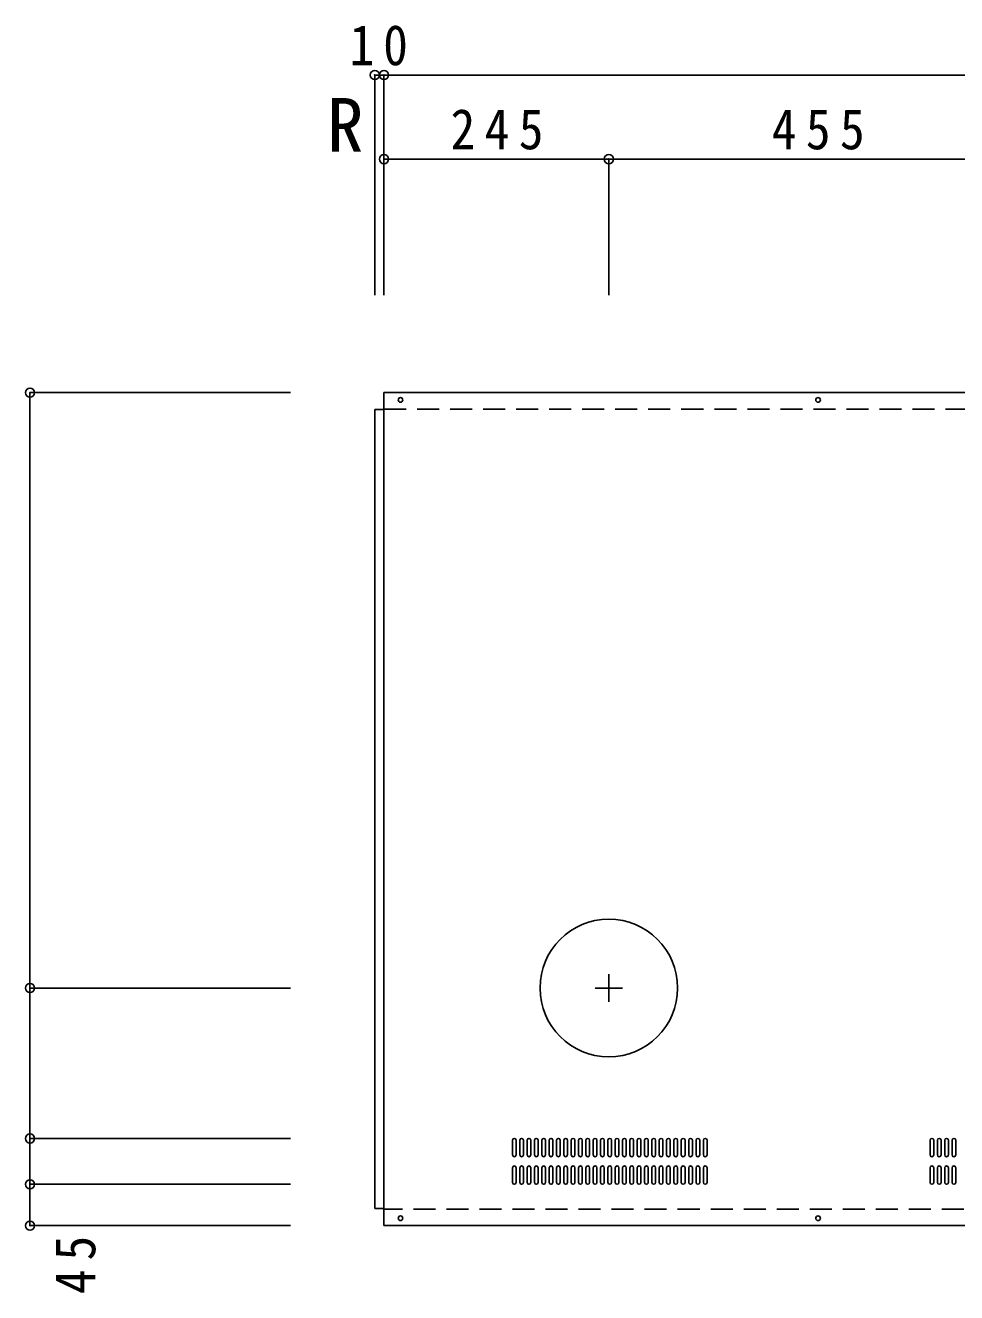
# Model space of a CAD drawing. Units: millimetres at full size, sheet at 1:20. Extents: x -3527 to 4553, y -2654 to 2966.
# Drawn here: x 433 to 1448, y -56 to 1326 of the extents above; entities that cross this region are included whole.
import ezdxf
from ezdxf.enums import TextEntityAlignment as Align

# ---------------------------------------------------------------- set-up
doc = ezdxf.new("R2010")
doc.units = ezdxf.units.MM
doc.header["$LTSCALE"] = 20
doc.header["$PDMODE"] = 32
doc.header["$PDSIZE"] = 10
doc.linetypes.add('CHAIN1', pattern=[8, 5, -1, 1, -1])
doc.linetypes.add('DASHED1', pattern=[1.8, 1.2, -0.6])
doc.layers.add('0-0', color=4, linetype='Continuous')
doc.styles.add('ＭＳ ゴシック', font='')
doc.styles.get('ＭＳ ゴシック').set_extended_font_data('MS Gothic')

msp = doc.modelspace()

# ---------------------------------------------------------------- linework, layer by layer
at = {"layer": '0-0'}
for p, q in [((814.2, 1271.36), (824.2, 1271.36)), ((814.2, 1271.36), (814.2, 1031.25)), ((824.2, 1271.36), (824.2, 1031.25)), ((824.2, 1271.36), (2644.2, 1271.36)), ((824.2, 1179.72), (824.2, 1031.25)), ((824.2, 1179.72), (824.2, 1031.25)), ((824.2, 1179.72), (1069.2, 1179.72)), ((824.2, 1179.72), (824.2, 1031.25)), ((1069.2, 1179.72), (1069.2, 1031.25)), ((438.41, 925.2), (722.42, 925.2)), ((438.41, 925.2), (438.41, 276.2)), ((438.41, 925.2), (722.42, 925.2)), ((438.41, 276.2), (722.42, 276.2)), ((438.41, 62.2), (438.41, 112.2)), ((438.41, 112.2), (722.42, 112.2)), ((438.41, 112.2), (722.42, 112.2)), ((964.2, 110.2), (964.2, 94.2)), ((968.2, 110.2), (968.2, 94.2)), ((972.2, 110.2), (972.2, 94.2)), ((976.2, 110.2), (976.2, 94.2)), ((980.2, 110.2), (980.2, 94.2)), ((984.2, 110.2), (984.2, 94.2)), ((988.2, 110.2), (988.2, 94.2)), ((992.2, 110.2), (992.2, 94.2)), ((996.2, 110.2), (996.2, 94.2)), ((1000.2, 110.2), (1000.2, 94.2)), ((1004.2, 110.2), (1004.2, 94.2)), ((1008.2, 110.2), (1008.2, 94.2)), ((1012.2, 110.2), (1012.2, 94.2)), ((1016.2, 110.2), (1016.2, 94.2)), ((1020.2, 110.2), (1020.2, 94.2)), ((1024.2, 110.2), (1024.2, 94.2)), ((1028.2, 110.2), (1028.2, 94.2)), ((1032.2, 110.2), (1032.2, 94.2)), ((1036.2, 110.2), (1036.2, 94.2)), ((1040.2, 110.2), (1040.2, 94.2)), ((1044.2, 110.2), (1044.2, 94.2)), ((1048.2, 110.2), (1048.2, 94.2)), ((1052.2, 110.2), (1052.2, 94.2)), ((1056.2, 110.2), (1056.2, 94.2)), ((1060.2, 110.2), (1060.2, 94.2)), ((1064.2, 110.2), (1064.2, 94.2)), ((1068.2, 110.2), (1068.2, 94.2)), ((1072.2, 110.2), (1072.2, 94.2)), ((1076.2, 110.2), (1076.2, 94.2)), ((1080.2, 110.2), (1080.2, 94.2)), ((1084.2, 110.2), (1084.2, 94.2)), ((1088.2, 110.2), (1088.2, 94.2)), ((1092.2, 110.2), (1092.2, 94.2)), ((1096.2, 110.2), (1096.2, 94.2)), ((1100.2, 110.2), (1100.2, 94.2)), ((1104.2, 110.2), (1104.2, 94.2)), ((1108.2, 110.2), (1108.2, 94.2)), ((1112.2, 110.2), (1112.2, 94.2)), ((1116.2, 110.2), (1116.2, 94.2)), ((1120.2, 110.2), (1120.2, 94.2)), ((1124.2, 110.2), (1124.2, 94.2)), ((1128.2, 110.2), (1128.2, 94.2)), ((1132.2, 110.2), (1132.2, 94.2)), ((1136.2, 110.2), (1136.2, 94.2)), ((1140.2, 110.2), (1140.2, 94.2)), ((1144.2, 110.2), (1144.2, 94.2)), ((1148.2, 110.2), (1148.2, 94.2)), ((1152.2, 110.2), (1152.2, 94.2)), ((1156.2, 110.2), (1156.2, 94.2)), ((1160.2, 110.2), (1160.2, 94.2)), ((1164.2, 110.2), (1164.2, 94.2)), ((1168.2, 110.2), (1168.2, 94.2)), ((1172.2, 110.2), (1172.2, 94.2)), ((1176.2, 110.2), (1176.2, 94.2)), ((1419.2, 110.2), (1419.2, 94.2)), ((1423.2, 110.2), (1423.2, 94.2)), ((1427.2, 110.2), (1427.2, 94.2)), ((1431.2, 110.2), (1431.2, 94.2)), ((1435.2, 110.2), (1435.2, 94.2)), ((1439.2, 110.2), (1439.2, 94.2)), ((1443.2, 110.2), (1443.2, 94.2)), ((1447.2, 110.2), (1447.2, 94.2)), ((964.2, 80.2), (964.2, 64.2)), ((968.2, 80.2), (968.2, 64.2)), ((972.2, 80.2), (972.2, 64.2)), ((976.2, 80.2), (976.2, 64.2)), ((980.2, 80.2), (980.2, 64.2)), ((984.2, 80.2), (984.2, 64.2)), ((988.2, 80.2), (988.2, 64.2)), ((992.2, 80.2), (992.2, 64.2)), ((996.2, 80.2), (996.2, 64.2)), ((1000.2, 80.2), (1000.2, 64.2)), ((1004.2, 80.2), (1004.2, 64.2)), ((1008.2, 80.2), (1008.2, 64.2)), ((1012.2, 80.2), (1012.2, 64.2)), ((1016.2, 80.2), (1016.2, 64.2)), ((1020.2, 80.2), (1020.2, 64.2)), ((1024.2, 80.2), (1024.2, 64.2)), ((1028.2, 80.2), (1028.2, 64.2)), ((1032.2, 80.2), (1032.2, 64.2)), ((1036.2, 80.2), (1036.2, 64.2)), ((1040.2, 80.2), (1040.2, 64.2)), ((1044.2, 80.2), (1044.2, 64.2)), ((1048.2, 80.2), (1048.2, 64.2)), ((1052.2, 80.2), (1052.2, 64.2)), ((1056.2, 80.2), (1056.2, 64.2)), ((1060.2, 80.2), (1060.2, 64.2)), ((1064.2, 80.2), (1064.2, 64.2)), ((1068.2, 80.2), (1068.2, 64.2)), ((1072.2, 80.2), (1072.2, 64.2)), ((1076.2, 80.2), (1076.2, 64.2)), ((1080.2, 80.2), (1080.2, 64.2)), ((1084.2, 80.2), (1084.2, 64.2)), ((1088.2, 80.2), (1088.2, 64.2)), ((1092.2, 80.2), (1092.2, 64.2)), ((1096.2, 80.2), (1096.2, 64.2)), ((1100.2, 80.2), (1100.2, 64.2)), ((1104.2, 80.2), (1104.2, 64.2)), ((1108.2, 80.2), (1108.2, 64.2)), ((1112.2, 80.2), (1112.2, 64.2)), ((1116.2, 80.2), (1116.2, 64.2)), ((1120.2, 80.2), (1120.2, 64.2)), ((1124.2, 80.2), (1124.2, 64.2)), ((1128.2, 80.2), (1128.2, 64.2)), ((1132.2, 80.2), (1132.2, 64.2)), ((1136.2, 80.2), (1136.2, 64.2)), ((1140.2, 80.2), (1140.2, 64.2)), ((1144.2, 80.2), (1144.2, 64.2)), ((1148.2, 80.2), (1148.2, 64.2)), ((1152.2, 80.2), (1152.2, 64.2)), ((1156.2, 80.2), (1156.2, 64.2)), ((1160.2, 80.2), (1160.2, 64.2)), ((1164.2, 80.2), (1164.2, 64.2)), ((1168.2, 80.2), (1168.2, 64.2)), ((1172.2, 80.2), (1172.2, 64.2)), ((1176.2, 80.2), (1176.2, 64.2)), ((1419.2, 80.2), (1419.2, 64.2)), ((1423.2, 80.2), (1423.2, 64.2)), ((1427.2, 80.2), (1427.2, 64.2)), ((1431.2, 80.2), (1431.2, 64.2)), ((1435.2, 80.2), (1435.2, 64.2)), ((1439.2, 80.2), (1439.2, 64.2)), ((1443.2, 80.2), (1443.2, 64.2)), ((1447.2, 80.2), (1447.2, 64.2)), ((438.41, 17.2), (438.41, 62.2)), ((438.41, 62.2), (722.42, 62.2)), ((438.41, 17.2), (722.42, 17.2))]:
    msp.add_line(p, q, dxfattribs=at)
at = {"layer": '0-0', "color": 7}
for p, q in [((824.2, 925.2), (824.2, 17.2)), ((2644.2, 925.2), (824.2, 925.2)), ((814.2, 906.7), (824.2, 906.7)), ((814.2, 906.7), (814.2, 35.7)), ((824.2, 35.7), (814.2, 35.7)), ((2644.2, 17.2), (824.2, 17.2))]:
    msp.add_line(p, q, dxfattribs=at)
at = {"layer": '0-0', "color": 7, "linetype": 'DASHED1'}
for p, q in [((824.2, 907.2), (2644.2, 907.2)), ((2644.2, 35.2), (824.2, 35.2))]:
    msp.add_line(p, q, dxfattribs=at)
at = {"layer": '0-0', "linetype": 'CHAIN1'}
for p, q in [((1069.2, 291.2), (1069.2, 261.2)), ((1054.2, 276.2), (1084.2, 276.2))]:
    msp.add_line(p, q, dxfattribs=at)
at = {"layer": '0-0'}
for points in [[(1069.2, 1179.72), (1524.2, 1179.72), (1524.2, 1031.25)], [(438.41, 276.2), (438.41, 112.2), (722.42, 112.2)]]:
    msp.add_lwpolyline(points, dxfattribs=at)
for centre, radius in [((842.2, 917.2), 2.5), ((1297.2, 917.2), 2.5), ((1069.2, 276.2), 75), ((842.2, 25.2), 2.5), ((1297.2, 25.2), 2.5)]:
    msp.add_circle(centre, radius, dxfattribs=at)
for centre, start, end in [((966.2, 110.2), 0, 180), ((974.2, 110.2), 0, 180), ((982.2, 110.2), 0, 180), ((990.2, 110.2), 0, 180), ((998.2, 110.2), 0, 180), ((1006.2, 110.2), 0, 180), ((1014.2, 110.2), 0, 180), ((1022.2, 110.2), 0, 180), ((1030.2, 110.2), 0, 180), ((1038.2, 110.2), 0, 180), ((1046.2, 110.2), 0, 180), ((1054.2, 110.2), 0, 180), ((1062.2, 110.2), 0, 180), ((1070.2, 110.2), 0, 180), ((1078.2, 110.2), 0, 180), ((1086.2, 110.2), 0, 180), ((1094.2, 110.2), 0, 180), ((1102.2, 110.2), 0, 180), ((1110.2, 110.2), 0, 180), ((1118.2, 110.2), 0, 180), ((1126.2, 110.2), 0, 180), ((1134.2, 110.2), 0, 180), ((1142.2, 110.2), 0, 180), ((1150.2, 110.2), 0, 180), ((1158.2, 110.2), 0, 180), ((1166.2, 110.2), 0, 180), ((1174.2, 110.2), 0, 180), ((1421.2, 110.2), 0, 180), ((1429.2, 110.2), 0, 180), ((1437.2, 110.2), 0, 180), ((1445.2, 110.2), 0, 180), ((966.2, 94.2), 180, 0), ((974.2, 94.2), 180, 0), ((982.2, 94.2), 180, 0), ((990.2, 94.2), 180, 0), ((998.2, 94.2), 180, 0), ((1006.2, 94.2), 180, 0), ((1014.2, 94.2), 180, 0), ((1022.2, 94.2), 180, 0), ((1030.2, 94.2), 180, 0), ((1038.2, 94.2), 180, 0), ((1046.2, 94.2), 180, 0), ((1054.2, 94.2), 180, 0), ((1062.2, 94.2), 180, 0), ((1070.2, 94.2), 180, 0), ((1078.2, 94.2), 180, 0), ((1086.2, 94.2), 180, 0), ((1094.2, 94.2), 180, 0), ((1102.2, 94.2), 180, 0), ((1110.2, 94.2), 180, 0), ((1118.2, 94.2), 180, 0), ((1126.2, 94.2), 180, 0), ((1134.2, 94.2), 180, 0), ((1142.2, 94.2), 180, 0), ((1150.2, 94.2), 180, 0), ((1158.2, 94.2), 180, 0), ((1166.2, 94.2), 180, 0), ((1174.2, 94.2), 180, 0), ((1421.2, 94.2), 180, 0), ((1429.2, 94.2), 180, 0), ((1437.2, 94.2), 180, 0), ((1445.2, 94.2), 180, 0), ((966.2, 80.2), 0, 180), ((974.2, 80.2), 0, 180), ((982.2, 80.2), 0, 180), ((990.2, 80.2), 0, 180), ((998.2, 80.2), 0, 180), ((1006.2, 80.2), 0, 180), ((1014.2, 80.2), 0, 180), ((1022.2, 80.2), 0, 180), ((1030.2, 80.2), 0, 180), ((1038.2, 80.2), 0, 180), ((1046.2, 80.2), 0, 180), ((1054.2, 80.2), 0, 180), ((1062.2, 80.2), 0, 180), ((1070.2, 80.2), 0, 180), ((1078.2, 80.2), 0, 180), ((1086.2, 80.2), 0, 180), ((1094.2, 80.2), 0, 180), ((1102.2, 80.2), 0, 180), ((1110.2, 80.2), 0, 180), ((1118.2, 80.2), 0, 180), ((1126.2, 80.2), 0, 180), ((1134.2, 80.2), 0, 180), ((1142.2, 80.2), 0, 180), ((1150.2, 80.2), 0, 180), ((1158.2, 80.2), 0, 180), ((1166.2, 80.2), 0, 180), ((1174.2, 80.2), 0, 180), ((1421.2, 80.2), 0, 180), ((1429.2, 80.2), 0, 180), ((1437.2, 80.2), 0, 180), ((1445.2, 80.2), 0, 180), ((966.2, 64.2), 180, 0), ((974.2, 64.2), 180, 0), ((982.2, 64.2), 180, 0), ((990.2, 64.2), 180, 0), ((998.2, 64.2), 180, 0), ((1006.2, 64.2), 180, 0), ((1014.2, 64.2), 180, 0), ((1022.2, 64.2), 180, 0), ((1030.2, 64.2), 180, 0), ((1038.2, 64.2), 180, 0), ((1046.2, 64.2), 180, 0), ((1054.2, 64.2), 180, 0), ((1062.2, 64.2), 180, 0), ((1070.2, 64.2), 180, 0), ((1078.2, 64.2), 180, 0), ((1086.2, 64.2), 180, 0), ((1094.2, 64.2), 180, 0), ((1102.2, 64.2), 180, 0), ((1110.2, 64.2), 180, 0), ((1118.2, 64.2), 180, 0), ((1126.2, 64.2), 180, 0), ((1134.2, 64.2), 180, 0), ((1142.2, 64.2), 180, 0), ((1150.2, 64.2), 180, 0), ((1158.2, 64.2), 180, 0), ((1166.2, 64.2), 180, 0), ((1174.2, 64.2), 180, 0), ((1421.2, 64.2), 180, 0), ((1429.2, 64.2), 180, 0), ((1437.2, 64.2), 180, 0), ((1445.2, 64.2), 180, 0)]:
    msp.add_arc(centre, 2, start, end, dxfattribs=at)
at = {"layer": '0-0', "color": 5}
for p in [(814.2, 1271.36), (824.2, 1271.36), (824.2, 1179.72), (1069.2, 1179.72), (438.41, 925.2), (438.41, 276.2), (438.41, 112.2), (438.41, 62.2), (438.41, 17.2)]:
    msp.add_point(p, dxfattribs=at)

# ---------------------------------------------------------------- texts
at = {"layer": '0-0', "color": 7, "style": 'ＭＳ ゴシック'}
msp.add_text('R', height=58.65, dxfattribs=at).set_placement((761.99, 1170.06), align=Align.BOTTOM_LEFT)
at = {"layer": '0-0', "color": 7, "char_height": 43.99, "attachment_point": 7, "style": 'ＭＳ ゴシック'}
for s, insert in [('\\T1.36;\\W0.9;10', (786.7, 1281.36)), ('\\T1.38;\\W0.9;245', (896.7, 1189.72)), ('\\T1.38;\\W0.9;455', (1246.7, 1189.72))]:
    msp.add_mtext(s, dxfattribs=dict(at, insert=insert))
at = {"layer": '0-0', "color": 7, "insert": (510.36, -57.5), "char_height": 43.99, "attachment_point": 7, "rotation": 90, "style": 'ＭＳ ゴシック'}
msp.add_mtext('\\T1.36;\\W0.9;45', dxfattribs=at)

doc.saveas('drawing.dxf')
